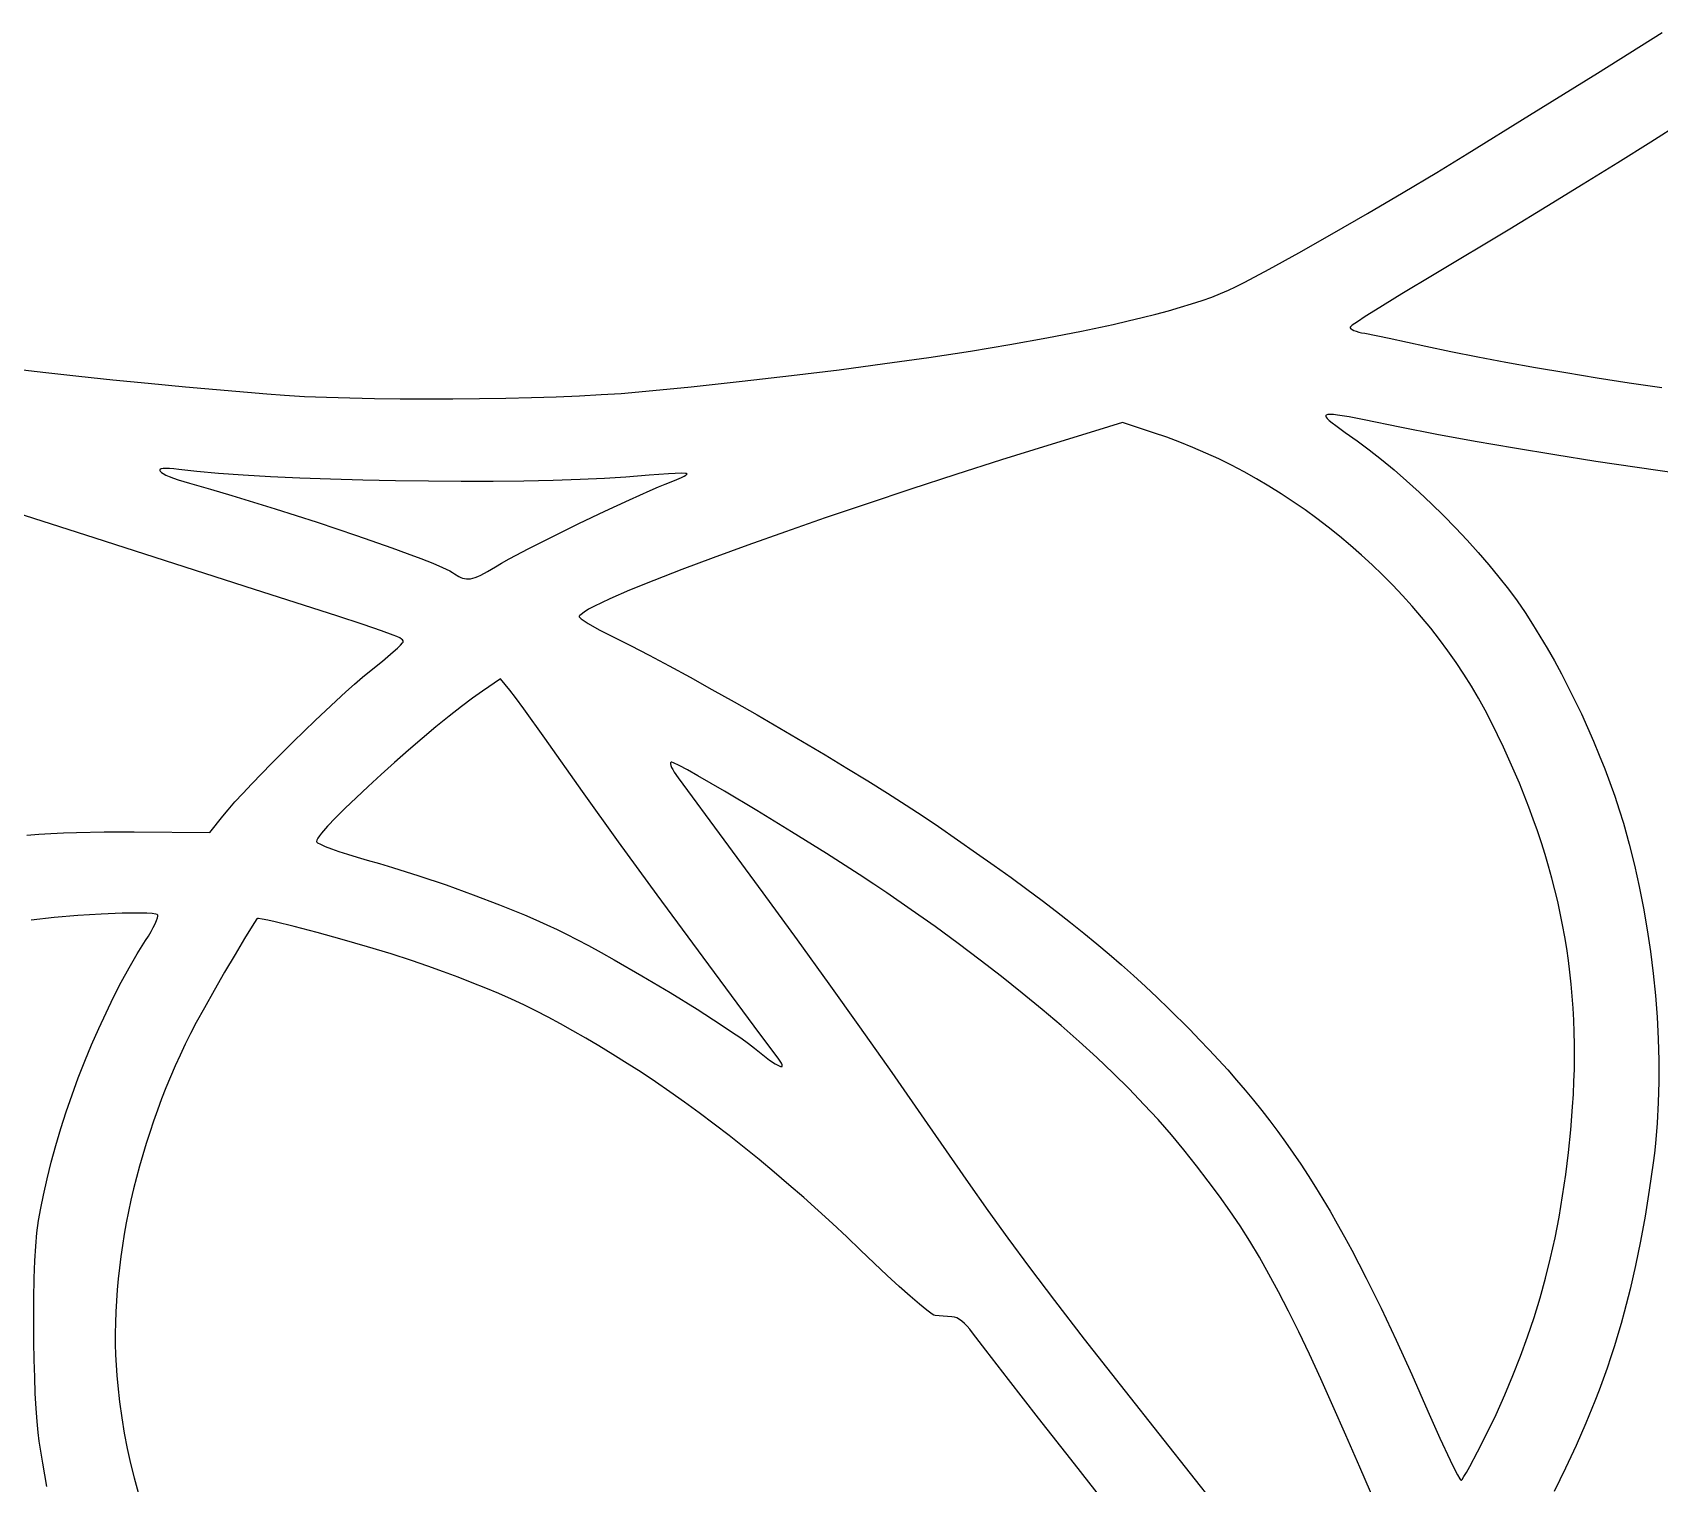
# Model space of a CAD drawing. Extents: x 45 to 6096, y -5796 to 395.
# Drawn here: x 2196 to 3758, y -1314 to 79 of the extents above; entities that cross this region are included whole.
import ezdxf

# ---------------------------------------------------------------- set-up
doc = ezdxf.new("R2010")
doc.units = 0

msp = doc.modelspace()

# ---------------------------------------------------------------- linework, layer by layer
at = {"layer": 'Layer 1'}
for p, q in [((3698.659, 40.170315), (3760.918763, 79.312127)), ((3633.323125, -0.162085), (3698.659, 40.170315)), ((3573.643, -37.220285), (3633.323125, -0.162085)), ((3779.296572, -7.439685), (3750.020087, -25.970356)), ((3750.020087, -25.970356), (3718.446072, -45.710262)), ((3544.561674, -55.023918), (3573.643, -37.220285)), ((3718.446072, -45.710262), (3685.02565, -66.38965)), ((3512.071311, -74.42744), (3544.561674, -55.023918)), ((3477.934583, -94.426263), (3512.071311, -74.42744)), ((3685.02565, -66.38965), (3650.209947, -87.73877)), ((3650.209947, -87.73877), (3614.450087, -109.487869)), ((3443.914163, -114.015798), (3477.934583, -94.426263)), ((3411.772722, -132.191456), (3443.914163, -114.015798)), ((3614.450087, -109.487869), (3541.9024, -153.107)), ((3383.272933, -147.948649), (3411.772722, -132.191456)), ((3360.177468, -160.282788), (3383.272933, -147.948649)), ((3541.9024, -153.107), (3511.00818, -171.586495)), ((3328.191599, -174.692371), (3336.622964, -171.433997)), ((3336.622964, -171.433997), (3344.249, -168.189285)), ((3344.249, -168.189285), (3351.207193, -164.852279)), ((3351.207193, -164.852279), (3360.177468, -160.282788)), ((3511.00818, -171.586495), (3485.546162, -187.238237)), ((3286.723874, -187.810164), (3298.221042, -184.523304)), ((3298.221042, -184.523304), (3308.975086, -181.239641)), ((3308.975086, -181.239641), (3318.970455, -177.961791)), ((3318.970455, -177.961791), (3328.191599, -174.692371)), ((3485.546162, -187.238237), (3475.666141, -193.49211)), ((3203.006164, -207.451971), (3233.615001, -200.937258)), ((3233.615001, -200.937258), (3247.929147, -197.663769)), ((3247.929147, -197.663769), (3261.562375, -194.383013)), ((3261.562375, -194.383013), (3274.499135, -191.097606)), ((3274.499135, -191.097606), (3286.723874, -187.810164)), ((3461.892766, -202.900444), (3461.3368, -203.5101)), ((3463.235896, -201.832678), (3461.892766, -202.900444)), ((3468.120864, -198.425136), (3463.235896, -201.832678)), ((3475.666141, -193.49211), (3468.120864, -198.425136)), ((3134.30175, -220.279085), (3169.860276, -213.906223)), ((3169.860276, -213.906223), (3203.006164, -207.451971)), ((3461.3368, -203.5101), (3461.270428, -203.890892)), ((3461.270428, -203.890892), (3461.36393, -204.286798)), ((3461.36393, -204.286798), (3462.000325, -205.110004)), ((3462.000325, -205.110004), (3463.185523, -205.951813)), ((3463.185523, -205.951813), (3464.859062, -206.78432)), ((3464.859062, -206.78432), (3466.960482, -207.579619)), ((3466.960482, -207.579619), (3469.429319, -208.309806)), ((3469.429319, -208.309806), (3472.205112, -208.946974)), ((3472.205112, -208.946974), (3475.2274, -209.46322)), ((3475.2274, -209.46322), (3498.791851, -214.275326)), ((3498.791851, -214.275326), (3533.9649, -221.76632)), ((3014.39446, -238.700043), (3056.44443, -232.696924)), ((3056.44443, -232.696924), (3096.454997, -226.549628)), ((3096.454997, -226.549628), (3134.30175, -220.279085)), ((3533.9649, -221.76632), (3558.051126, -226.91475)), ((3558.051126, -226.91475), (3583.742492, -232.071898)), ((3583.742492, -232.071898), (3610.839589, -237.209278)), ((2177.821487, -243.569541), (2208.500598, -247.238696)), ((2208.500598, -247.238696), (2240.012214, -250.772975)), ((2924.673962, -250.190037), (2970.4295, -244.538057)), ((2970.4295, -244.538057), (3014.39446, -238.700043)), ((3610.839589, -237.209278), (3639.143009, -242.298404)), ((3639.143009, -242.298404), (3668.453346, -247.31079)), ((3668.453346, -247.31079), (3698.571191, -252.21795)), ((2240.012214, -250.772975), (2272.660969, -254.21191)), ((2272.660969, -254.21191), (2306.751493, -257.595035)), ((2306.751493, -257.595035), (2342.588418, -260.96188)), ((2342.588418, -260.96188), (2420.72, -267.804865)), ((2777.908, -265.820485), (2828.2888, -260.85218)), ((2828.2888, -260.85218), (2877.252258, -255.635054)), ((2877.252258, -255.635054), (2924.673962, -250.190037)), ((3698.571191, -252.21795), (3729.297137, -256.991397)), ((3729.297137, -256.991397), (3760.431775, -261.602645)), ((2420.72, -267.804865), (2437.737861, -269.047037)), ((2437.737861, -269.047037), (2456.887568, -270.096198)), ((2456.887568, -270.096198), (2477.863908, -270.954672)), ((2477.863908, -270.954672), (2500.361669, -271.624786)), ((2500.361669, -271.624786), (2524.075636, -272.108865)), ((2524.075636, -272.108865), (2548.700598, -272.409234)), ((2548.700598, -272.409234), (2573.93134, -272.528218)), ((2573.93134, -272.528218), (2599.46265, -272.468144)), ((2599.46265, -272.468144), (2624.989315, -272.231336)), ((2624.989315, -272.231336), (2650.206121, -271.82012)), ((2650.206121, -271.82012), (2674.807856, -271.236822)), ((2674.807856, -271.236822), (2698.489306, -270.483767)), ((2698.489306, -270.483767), (2720.945259, -269.56328)), ((2720.945259, -269.56328), (2741.870501, -268.477687)), ((2741.870501, -268.477687), (2760.959819, -267.229314)), ((2760.959819, -267.229314), (2777.908, -265.820485)), ((3242.656, -295.18793), (3215.6685, -303.5223)), ((3272.4216, -305.1098), (3242.656, -295.18793)), ((3437.939527, -288.402078), (3437.774373, -288.845437)), ((3437.774373, -288.845437), (3437.81909, -289.375127)), ((3437.81909, -289.375127), (3438.071644, -289.992457)), ((3438.316587, -288.043744), (3437.939527, -288.402078)), ((3438.071644, -289.992457), (3439.192122, -291.495268)), ((3439.714565, -287.576913), (3438.316587, -288.043744)), ((3439.192122, -291.495268), (3441.11953, -293.364336)), ((3441.984583, -287.434481), (3439.714565, -287.576913)), ((3441.11953, -293.364336), (3443.837589, -295.610123)), ((3445.142919, -287.605983), (3441.984583, -287.434481)), ((3443.837589, -295.610123), (3447.330022, -298.243095)), ((3449.205852, -288.080955), (3445.142919, -287.605983)), ((3460.110617, -289.899449), (3449.205852, -288.080955)), ((3474.8291, -292.80625), (3460.110617, -289.899449)), ((3508.800874, -299.767849), (3474.8291, -292.80625)), ((3215.6685, -303.5223), (3170.921011, -317.230569)), ((3285.079737, -309.425574), (3272.4216, -305.1098)), ((3297.672393, -314.107388), (3285.079737, -309.425574)), ((3447.330022, -298.243095), (3456.5729, -304.71245)), ((3456.5729, -304.71245), (3467.964645, -312.751298)), ((3544.326604, -306.641081), (3508.800874, -299.767849)), ((3581.165027, -313.393388), (3544.326604, -306.641081)), ((3170.921011, -317.230569), (3126.360717, -331.184184)), ((3310.189903, -319.146883), (3297.672393, -314.107388)), ((3322.622602, -324.535704), (3310.189903, -319.146883)), ((3334.960825, -330.265493), (3322.622602, -324.535704)), ((3467.964645, -312.751298), (3479.618009, -321.49127)), ((3479.618009, -321.49127), (3491.459739, -330.86144)), ((3619.074881, -319.992216), (3581.165027, -313.393388)), ((3657.814903, -326.405007), (3619.074881, -319.992216)), ((3697.14383, -332.599205), (3657.814903, -326.405007)), ((2317.958099, -340.770795), (2317.884543, -341.161651)), ((2317.884543, -341.161651), (2318.285, -342.068282)), ((2318.216018, -340.424195), (2317.958099, -340.770795)), ((2319.290471, -339.871612), (2318.216018, -340.424195)), ((2318.285, -342.068282), (2319.406343, -343.128394)), ((2321.118947, -339.519598), (2319.290471, -339.871612)), ((2319.406343, -343.128394), (2321.237525, -344.326287)), ((2323.712492, -339.38385), (2321.118947, -339.519598)), ((2327.082152, -339.480065), (2323.712492, -339.38385)), ((2331.238973, -339.82394), (2327.082152, -339.480065)), ((2336.194, -340.43117), (2331.238973, -339.82394)), ((2353.578333, -342.434245), (2336.194, -340.43117)), ((2374.325838, -344.270471), (2353.578333, -342.434245)), ((3126.360717, -331.184184), (3082.342247, -345.256405)), ((3347.194907, -336.327893), (3334.960825, -330.265493)), ((3359.315184, -342.714547), (3347.194907, -336.327893)), ((3371.311991, -349.417097), (3359.315184, -342.714547)), ((3491.459739, -330.86144), (3503.416583, -340.790883)), ((3503.416583, -340.790883), (3515.415289, -351.208672)), ((3736.8204, -338.542255), (3697.14383, -332.599205)), ((3776.60335, -344.2016), (3736.8204, -338.542255)), ((2321.237525, -344.326287), (2323.767502, -345.646267)), ((2323.767502, -345.646267), (2326.985228, -347.072636)), ((2326.985228, -347.072636), (2330.879656, -348.589697)), ((2330.879656, -348.589697), (2335.439742, -350.181754)), ((2335.439742, -350.181754), (2346.5127, -353.52807)), ((2346.5127, -353.52807), (2366.640502, -359.339634)), ((2366.640502, -359.339634), (2387.151397, -365.418042)), ((2397.985959, -345.931125), (2374.325838, -344.270471)), ((2424.108141, -347.407489), (2397.985959, -345.931125)), ((2452.241828, -348.690841), (2424.108141, -347.407489)), ((2481.936467, -349.772462), (2452.241828, -348.690841)), ((2512.741501, -350.64363), (2481.936467, -349.772462)), ((2544.206375, -351.295625), (2512.741501, -350.64363)), ((2575.880534, -351.719727), (2544.206375, -351.295625)), ((2607.313424, -351.907216), (2575.880534, -351.719727)), ((2638.054488, -351.849371), (2607.313424, -351.907216)), ((2667.653172, -351.537471), (2638.054488, -351.849371)), ((2695.65892, -350.962796), (2667.653172, -351.537471)), ((2721.621178, -350.116627), (2695.65892, -350.962796)), ((2745.089389, -348.990241), (2721.621178, -350.116627)), ((2765.613, -347.57492), (2745.089389, -348.990241)), ((2787.906202, -345.739374), (2765.613, -347.57492)), ((2806.441506, -344.499141), (2787.906202, -345.739374)), ((2788.819188, -360.385778), (2796.862358, -356.935501)), ((2796.862358, -356.935501), (2803.3161, -354.3218)), ((2803.3161, -354.3218), (2812.072152, -351.041379)), ((2819.246932, -344.003047), (2806.441506, -344.499141)), ((2812.072152, -351.041379), (2818.893437, -348.021409)), ((2818.893437, -348.021409), (2821.392511, -346.736991)), ((2822.884697, -344.080561), (2819.246932, -344.003047)), ((2821.392511, -346.736991), (2823.184655, -345.671165)), ((2823.9045, -344.208847), (2822.884697, -344.080561)), ((2823.184655, -345.671165), (2824.195455, -344.875088)), ((2824.3505, -344.39992), (2823.9045, -344.208847)), ((2824.195455, -344.875088), (2824.384598, -344.594193)), ((2824.384598, -344.594193), (2824.3505, -344.39992)), ((3039.220234, -359.320494), (2997.349309, -373.249712)), ((3082.342247, -345.256405), (3039.220234, -359.320494)), ((3383.175662, -356.427187), (3371.311991, -349.417097)), ((3394.896533, -363.736459), (3383.175662, -356.427187)), ((3515.415289, -351.208672), (3527.382606, -362.043883)), ((2387.151397, -365.418042), (2428.510903, -378.103314)), ((2745.426333, -380.308597), (2768.899383, -369.34725)), ((2768.899383, -369.34725), (2788.819188, -360.385778)), ((2997.349309, -373.249712), (2957.084104, -386.91732)), ((3406.464939, -371.336557), (3394.896533, -363.736459)), ((3417.871215, -379.219122), (3406.464939, -371.336557)), ((3527.382606, -362.043883), (3539.245281, -373.225588)), ((3539.245281, -373.225588), (3550.930062, -384.682862)), ((2255.869269, -406.413931), (2162.75255, -376.64834)), ((2428.510903, -378.103314), (2468.968089, -391.039732)), ((2720.269687, -392.3722), (2745.426333, -380.308597)), ((2957.084104, -386.91732), (2918.779248, -400.196579)), ((3429.105697, -387.375799), (3417.871215, -379.219122)), ((3440.158719, -395.79823), (3429.105697, -387.375799)), ((3550.930062, -384.682862), (3562.363698, -396.34478)), ((2468.968089, -391.039732), (2506.899825, -403.683145)), ((2506.899825, -403.683145), (2540.682983, -415.489398)), ((2672.384198, -416.2157), (2695.299093, -404.640441)), ((2695.299093, -404.640441), (2720.269687, -392.3722)), ((2918.779248, -400.196579), (2882.789375, -412.96075)), ((3451.020617, -404.478058), (3440.158719, -395.79823)), ((3461.681725, -413.406925), (3451.020617, -404.478058)), ((3562.363698, -396.34478), (3573.472936, -408.140416)), ((2408.8148, -455.527215), (2255.869269, -406.413931)), ((2540.682983, -415.489398), (2555.511618, -420.908542)), ((2555.511618, -420.908542), (2568.694434, -425.914339)), ((2653.394651, -426.200359), (2672.384198, -416.2157)), ((2882.789375, -412.96075), (2849.469115, -425.083095)), ((3472.132379, -422.576475), (3461.681725, -413.406925)), ((3573.472936, -408.140416), (3584.184524, -419.998843)), ((3584.184524, -419.998843), (3594.425211, -431.849136)), ((2568.694434, -425.914339), (2580.028542, -430.438769)), ((2580.028542, -430.438769), (2589.31105, -434.413814)), ((2589.31105, -434.413814), (2596.339066, -437.771454)), ((2632.489166, -438.300393), (2640.2003, -433.6968)), ((2640.2001, -433.6968), (2645.956148, -430.315708)), ((2640.2003, -433.6968), (2640.2001, -433.6968)), ((2645.956148, -430.315708), (2653.394651, -426.200359)), ((2819.1731, -436.436874), (2792.25596, -446.895349)), ((2849.469115, -425.083095), (2819.1731, -436.436874)), ((3482.362915, -431.978351), (3472.132379, -422.576475)), ((3492.363666, -441.604194), (3482.362915, -431.978351)), ((3594.425211, -431.849136), (3604.121744, -443.620369)), ((2596.339066, -437.771454), (2598.944236, -439.197491)), ((2598.944236, -439.197491), (2600.9097, -440.44367)), ((2600.9097, -440.44367), (2604.974577, -443.002429)), ((2604.974577, -443.002429), (2606.870977, -443.958862)), ((2606.870977, -443.958862), (2608.723194, -444.691473)), ((2608.723194, -444.691473), (2610.566108, -445.193865)), ((2610.566108, -445.193865), (2612.434601, -445.459643)), ((2612.434601, -445.459643), (2614.363554, -445.482413)), ((2614.363554, -445.482413), (2616.38785, -445.25578)), ((2616.38785, -445.25578), (2618.542369, -444.773348)), ((2618.542369, -444.773348), (2620.861993, -444.028724)), ((2620.861993, -444.028724), (2623.381603, -443.015511)), ((2623.381603, -443.015511), (2626.136081, -441.727315)), ((2626.136081, -441.727315), (2632.489166, -438.300393)), ((2792.25596, -446.895349), (2769.072328, -456.331781)), ((3502.124969, -451.44565), (3492.363666, -441.604194)), ((3511.637159, -461.494359), (3502.124969, -451.44565)), ((3604.121744, -443.620369), (3613.200871, -455.241616)), ((2487.898343, -481.032662), (2408.8148, -455.527215)), ((2742.072962, -468.292857), (2735.324111, -471.63156)), ((2749.976835, -464.619431), (2742.072962, -468.292857)), ((2769.072328, -456.331781), (2749.976835, -464.619431)), ((3520.890569, -471.741965), (3511.637159, -461.494359)), ((3613.200871, -455.241616), (3621.58934, -466.641952)), ((3621.58934, -466.641952), (3629.2139, -477.75045)), ((2513.145639, -489.31356), (2487.898343, -481.032662)), ((2720.7655, -481.3223), (2720.725483, -481.702122)), ((2720.725483, -481.702122), (2721.040678, -482.240076)), ((2721.438925, -480.452357), (2720.7655, -481.3223)), ((2721.040678, -482.240076), (2722.669264, -483.753167)), ((2722.450976, -479.480911), (2721.438925, -480.452357)), ((2725.468789, -477.241429), (2722.450976, -479.480911)), ((2722.669264, -483.753167), (2725.516381, -485.78716)), ((2729.774611, -474.619698), (2725.468789, -477.241429)), ((2735.324111, -471.63156), (2729.774611, -474.619698)), ((3529.875537, -482.180112), (3520.890569, -471.741965)), ((3538.582397, -492.800441), (3529.875537, -482.180112)), ((3629.2139, -477.75045), (3636.396411, -488.822443)), ((2530.705033, -495.264366), (2513.145639, -489.31356)), ((2541.957835, -499.373422), (2530.705033, -495.264366)), ((2545.650923, -500.889901), (2541.957835, -499.373422)), ((2725.516381, -485.78716), (2729.447151, -488.267637)), ((2729.447151, -488.267637), (2740.020138, -494.270389)), ((2740.020138, -494.270389), (2753.3092, -501.1661)), ((3547.001484, -503.594595), (3538.582397, -492.800441)), ((3636.396411, -488.822443), (3643.495205, -500.283954)), ((2531.765403, -524.397515), (2542.115175, -515.55464)), ((2542.115175, -515.55464), (2546.10176, -511.909895)), ((2548.285356, -502.12907), (2545.650923, -500.889901)), ((2546.10176, -511.909895), (2549.116309, -508.944178)), ((2550.033796, -503.151974), (2548.285356, -502.12907)), ((2549.116309, -508.944178), (2551.023948, -506.77841)), ((2551.068907, -504.019654), (2550.033796, -503.151974)), ((2551.023948, -506.77841), (2551.520527, -506.033295)), ((2551.563354, -504.793153), (2551.068907, -504.019654)), ((2551.520527, -506.033295), (2551.6898, -505.533515)), ((2551.6898, -505.533515), (2551.563354, -504.793153)), ((2753.3092, -501.1661), (2769.814685, -509.460065)), ((2769.814685, -509.460065), (2787.777648, -518.776633)), ((3555.123132, -514.554219), (3547.001484, -503.594595)), ((3562.937679, -525.670953), (3555.123132, -514.554219)), ((3643.495205, -500.283954), (3650.491678, -512.096611)), ((3650.491678, -512.096611), (3657.367227, -524.222042)), ((2519.146, -534.505415), (2531.765403, -524.397515)), ((2787.777648, -518.776633), (2806.971938, -528.985001)), ((2806.971938, -528.985001), (2827.171406, -539.954366)), ((3570.435457, -536.936443), (3562.937679, -525.670953)), ((3657.367227, -524.222042), (3664.103248, -536.621877)), ((2496.462471, -553.990201), (2504.98561, -546.399215)), ((2504.98561, -546.399215), (2512.601822, -539.850026)), ((2512.601822, -539.850026), (2519.146, -534.505415)), ((2644.96248, -541.2497), (2627.89688, -553.1559)), ((2654.0906, -552.3622), (2644.96248, -541.2497)), ((2827.171406, -539.954366), (2848.149902, -551.553923)), ((3577.606804, -548.342329), (3570.435457, -536.936443)), ((3664.103248, -536.621877), (3670.681138, -549.257744)), ((2467.10256, -581.386134), (2487.197511, -562.460203)), ((2487.197511, -562.460203), (2496.462471, -553.990201)), ((2618.322175, -559.892796), (2607.481843, -568.039492)), ((2627.89688, -553.1559), (2618.322175, -559.892796)), ((2659.417414, -559.332303), (2654.0906, -552.3622)), ((2667.534762, -570.320775), (2659.417414, -559.332303)), ((2848.149902, -551.553923), (2869.681274, -563.652871)), ((3584.442053, -559.880255), (3577.606804, -548.342329)), ((3590.93154, -571.541865), (3584.442053, -559.880255)), ((3670.681138, -549.257744), (3677.082294, -562.091271)), ((3677.082294, -562.091271), (3683.288112, -575.084087)), ((2595.635754, -577.359372), (2583.043775, -587.615822)), ((2607.481843, -568.039492), (2595.635754, -577.359372)), ((2687.825, -598.3997), (2667.534762, -570.320775)), ((2869.681274, -563.652871), (2891.539374, -576.120406)), ((2891.539374, -576.120406), (2913.49805, -588.825725)), ((3597.0656, -583.3188), (3590.93154, -571.541865)), ((3683.288112, -575.084087), (3689.27999, -588.197821)), ((2446.021613, -601.874765), (2467.10256, -581.386134)), ((2583.043775, -587.615822), (2569.965776, -598.572227)), ((2913.49805, -588.825725), (2935.331153, -601.638024)), ((3602.8666, -595.146956), (3597.0656, -583.3188)), ((3689.27999, -588.197821), (3695.039323, -601.394101)), ((2425.275526, -622.623853), (2446.021613, -601.874765)), ((2569.965776, -598.572227), (2556.661625, -609.991972)), ((2723.797975, -649.683423), (2687.825, -598.3997)), ((2935.331153, -601.638024), (2956.812532, -614.4265)), ((3608.438545, -606.897285), (3602.8666, -595.146956)), ((3613.782597, -618.575673), (3608.438545, -606.897285)), ((3695.039323, -601.394101), (3700.547508, -614.634556)), ((2406.185158, -642.331153), (2425.275526, -622.623853)), ((2543.391191, -621.638443), (2530.414343, -633.275025)), ((2556.661625, -609.991972), (2543.391191, -621.638443)), ((2808.364878, -621.985632), (2808.308292, -623.04991)), ((2808.308292, -623.04991), (2808.670286, -624.551371)), ((2808.560312, -621.636332), (2808.364878, -621.985632)), ((2808.8726, -621.419), (2808.560312, -621.636332)), ((2808.670286, -624.551371), (2809.418304, -626.429555)), ((2809.745168, -621.519742), (2808.8726, -621.419)), ((2811.369356, -622.103736), (2809.745168, -621.519742)), ((2816.716497, -624.626719), (2811.369356, -622.103736)), ((2824.601837, -628.798428), (2816.716497, -624.626719)), ((2956.812532, -614.4265), (2977.716037, -627.060351)), ((3618.899919, -630.188007), (3613.782597, -618.575673)), ((3700.547508, -614.634556), (3705.785942, -627.880814)), ((2530.414343, -633.275025), (2517.990948, -644.665103)), ((2809.418304, -626.429555), (2810.519788, -628.624001)), ((2810.519788, -628.624001), (2811.942184, -631.074248)), ((2811.942184, -631.074248), (2815.61948, -636.5003)), ((2815.61948, -636.5003), (2859.642451, -696.055683)), ((2834.713186, -634.429341), (2824.601837, -628.798428)), ((2860.36516, -649.310686), (2834.713186, -634.429341)), ((2977.716037, -627.060351), (2997.815519, -639.408772)), ((2997.815519, -639.408772), (3016.884826, -651.340961)), ((3623.791673, -641.740172), (3618.899919, -630.188007)), ((3705.785942, -627.880814), (3710.736022, -641.094504)), ((2390.071363, -659.694421), (2397.673635, -651.387181)), ((2397.673635, -651.387181), (2406.185158, -642.331153)), ((2506.380877, -655.572062), (2495.843998, -665.759288)), ((2517.990948, -644.665103), (2506.380877, -655.572062)), ((2758.31985, -697.916212), (2723.797975, -649.683423)), ((2891.174912, -667.754575), (2860.36516, -649.310686)), ((3016.884826, -651.340961), (3034.697809, -662.726114)), ((3628.459023, -653.238055), (3623.791673, -641.740172)), ((3632.903131, -664.687542), (3628.459023, -653.238055)), ((3710.736022, -641.094504), (3715.379144, -654.237254)), ((3715.379144, -654.237254), (3719.696704, -667.270693)), ((2378.255, -673.411415), (2383.543449, -667.090093)), ((2383.543449, -667.090093), (2390.071363, -659.694421)), ((2495.843998, -665.759288), (2486.640178, -674.990166)), ((2924.644939, -688.24483), (2891.174912, -667.754575)), ((3034.697809, -662.726114), (3051.028317, -673.433428)), ((3637.125159, -676.094519), (3632.903131, -664.687542)), ((3719.696704, -667.270693), (3723.6701, -680.15645)), ((2365.9519, -688.889515), (2378.255, -673.411415)), ((2479.029288, -683.02808), (2473.271196, -689.636418)), ((2486.640178, -674.990166), (2479.029288, -683.02808)), ((3051.028317, -673.433428), (3065.6502, -683.3321)), ((3065.6502, -683.3321), (3102.431557, -708.725869)), ((3641.126271, -687.464871), (3637.125159, -676.094519)), ((3644.907629, -698.804486), (3641.126271, -687.464871)), ((3723.6701, -680.15645), (3729.236339, -700.061947)), ((2190.086613, -691.46919), (2201.516024, -690.612845)), ((2201.516024, -690.612845), (2213.256469, -689.90184)), ((2213.256469, -689.90184), (2225.363179, -689.332687)), ((2225.363179, -689.332687), (2237.891386, -688.901899)), ((2237.891386, -688.901899), (2264.433213, -688.441467)), ((2264.433213, -688.441467), (2293.3238, -688.49264)), ((2293.3238, -688.49264), (2365.9519, -688.889515)), ((2468.676517, -696.35087), (2468.35288, -697.6179)), ((2468.35288, -697.6179), (2468.604609, -698.128044)), ((2468.604609, -698.128044), (2469.343516, -698.759693)), ((2469.625771, -694.578562), (2468.676517, -696.35087)), ((2469.343516, -698.759693), (2472.1852, -700.352624)), ((2471.168158, -692.330552), (2469.625771, -694.578562)), ((2473.271196, -689.636418), (2471.168158, -692.330552)), ((2472.1852, -700.352624), (2476.682596, -702.326929)), ((2476.682596, -702.326929), (2482.640368, -704.612844)), ((2795.59505, -748.976745), (2758.31985, -697.916212)), ((2859.642451, -696.055683), (2897.158808, -747.048737)), ((2958.277733, -709.265272), (2924.644939, -688.24483)), ((3648.470396, -710.119249), (3644.907629, -698.804486)), ((3729.236339, -700.061947), (3734.322954, -720.300567)), ((2482.640368, -704.612844), (2489.863178, -707.140603)), ((2489.863178, -707.140603), (2498.155691, -709.840441)), ((2498.155691, -709.840441), (2507.32257, -712.642595)), ((2507.32257, -712.642595), (2517.16848, -715.4773)), ((2517.16848, -715.4773), (2529.01824, -718.834552)), ((2529.01824, -718.834552), (2541.291809, -722.485393)), ((2989.575788, -729.299721), (2958.277733, -709.265272)), ((3102.431557, -708.725869), (3119.382514, -720.683259)), ((3651.815734, -721.415046), (3648.470396, -710.119249)), ((2541.291809, -722.485393), (2566.759238, -730.539939)), ((2566.759238, -730.539939), (2592.868491, -739.385137)), ((3003.568819, -738.473393), (2989.575788, -729.299721)), ((3119.382514, -720.683259), (3135.468997, -732.222067)), ((3135.468997, -732.222067), (3150.762513, -743.398107)), ((3654.944807, -732.697764), (3651.815734, -721.415046)), ((3657.858776, -743.973288), (3654.944807, -732.697764)), ((3734.322954, -720.300567), (3738.924713, -740.814754)), ((2592.868491, -739.385137), (2618.917292, -748.765188)), ((2618.917292, -748.765188), (2644.203368, -758.424289)), ((2839.828, -808.7437), (2795.59505, -748.976745)), ((2897.158808, -747.048737), (2930.10797, -792.190948)), ((3016.0416, -746.832), (3003.568819, -738.473393)), ((3039.63022, -763.155725), (3016.0416, -746.832)), ((3150.762513, -743.398107), (3165.334569, -754.267191)), ((3660.558806, -755.247505), (3657.858776, -743.973288)), ((3738.924713, -740.814754), (3743.036384, -761.54695)), ((2644.203368, -758.424289), (2668.024441, -768.106642)), ((3062.470616, -779.381797), (3039.63022, -763.155725)), ((3165.334569, -754.267191), (3179.256671, -764.88513)), ((3179.256671, -764.88513), (3192.600325, -775.307737)), ((3663.046057, -766.5263), (3660.558806, -755.247505)), ((3743.036384, -761.54695), (3746.652736, -782.439599)), ((2216.332645, -770.776077), (2194.330233, -773.120896)), ((2239.218757, -768.849837), (2216.332645, -770.776077)), ((2261.532837, -767.421241), (2239.218757, -768.849837)), ((2281.819157, -766.569355), (2261.532837, -767.421241)), ((2290.746991, -766.384385), (2281.819157, -766.569355)), ((2298.621986, -766.373243), (2290.746991, -766.384385)), ((2305.262176, -766.54581), (2298.621986, -766.373243)), ((2310.485594, -766.911969), (2305.262176, -766.54581)), ((2309.424469, -784.226494), (2311.617359, -780.271702)), ((2314.110274, -767.481605), (2310.485594, -766.911969)), ((2311.617359, -780.271702), (2313.424225, -776.698275)), ((2313.424225, -776.698275), (2314.803206, -773.608533)), ((2315.266223, -767.845815), (2314.110274, -767.481605)), ((2314.803206, -773.608533), (2315.712444, -771.104794)), ((2315.95425, -768.2646), (2315.266223, -767.845815)), ((2315.712444, -771.104794), (2316.110078, -769.289377)), ((2316.103963, -768.671763), (2315.95425, -768.2646)), ((2316.110078, -769.289377), (2316.103963, -768.671763)), ((2406.506861, -778.983637), (2399.212728, -790.858878)), ((2411.2058, -771.83368), (2406.506861, -778.983637)), ((2411.675493, -771.660316), (2411.2058, -771.83368)), ((2412.69392, -771.655982), (2411.675493, -771.660316)), ((2416.265063, -772.123594), (2412.69392, -771.655982)), ((2421.695404, -773.174891), (2416.265063, -772.123594)), ((2428.76112, -774.748249), (2421.695404, -773.174891)), ((2446.903377, -779.21465), (2428.76112, -774.748249)), ((2468.901237, -785.029805), (2446.903377, -779.21465)), ((2668.024441, -768.106642), (2679.166141, -772.8766)), ((2679.166141, -772.8766), (2689.678237, -777.556446)), ((2689.678237, -777.556446), (2699.472945, -782.114204)), ((3084.558722, -795.505564), (3062.470616, -779.381797)), ((3192.600325, -775.307737), (3205.437038, -785.590825)), ((3665.321694, -777.81556), (3663.046057, -766.5263)), ((3667.386879, -789.121172), (3665.321694, -777.81556)), ((2296.206289, -805.562041), (2304.04805, -792.8709)), ((2304.04805, -792.8709), (2306.887412, -788.460333)), ((2306.887412, -788.460333), (2309.424469, -784.226494)), ((2399.212728, -790.858878), (2390.151259, -806.045536)), ((2492.964106, -791.700719), (2468.901237, -785.029805)), ((2517.301386, -798.734399), (2492.964106, -791.700719)), ((2699.472945, -782.114204), (2708.46248, -786.5179)), ((2708.46248, -786.5179), (2718.513216, -791.63735)), ((2718.513216, -791.63735), (2729.634813, -797.540474)), ((2930.10797, -792.190948), (2960.429355, -834.1938)), ((3105.890469, -811.522375), (3084.558722, -795.505564)), ((3205.437038, -785.590825), (3217.838315, -795.790204)), ((3217.838315, -795.790204), (3229.875664, -805.961689)), ((3669.242774, -800.44902), (3667.386879, -789.121172)), ((3746.652736, -782.439599), (3749.768536, -803.435145)), ((2288.473822, -818.888619), (2296.206289, -805.562041)), ((2390.151259, -806.045536), (2380.150311, -823.129742)), ((2540.122483, -805.63785), (2517.301386, -798.734399)), ((2559.6368, -811.91808), (2540.122483, -805.63785)), ((2575.453923, -817.409909), (2559.6368, -811.91808)), ((2729.634813, -797.540474), (2741.633098, -804.108672)), ((2741.633098, -804.108672), (2754.313897, -811.223347)), ((2754.313897, -811.223347), (2780.946344, -826.617734)), ((2888.792412, -874.872956), (2839.828, -808.7437)), ((3126.461788, -827.427576), (3105.890469, -811.522375)), ((3229.875664, -805.961689), (3241.620591, -816.161089)), ((3670.890542, -811.804991), (3669.242774, -800.44902)), ((3672.331347, -823.194972), (3670.890542, -811.804991)), ((3749.768536, -803.435145), (3752.378551, -824.476031)), ((2280.876229, -832.788427), (2288.473822, -818.888619)), ((2380.150311, -823.129742), (2370.037743, -840.697628)), ((2590.38388, -822.756976), (2575.453923, -817.409909)), ((2604.534805, -828.00986), (2590.38388, -822.756976)), ((2618.014833, -833.219141), (2604.534805, -828.00986)), ((2780.946344, -826.617734), (2807.978767, -842.77485)), ((3146.268612, -843.216516), (3126.461788, -827.427576)), ((3241.620591, -816.161089), (3253.144601, -826.444218)), ((3253.144601, -826.444218), (3264.519202, -836.866888)), ((3673.56635, -834.624848), (3672.331347, -823.194972)), ((3752.378551, -824.476031), (3754.47755, -845.5047)), ((2273.439091, -847.199258), (2280.876229, -832.788427)), ((2370.037743, -840.697628), (2360.641414, -857.335325)), ((2630.932096, -838.435396), (2618.014833, -833.219141)), ((2643.394729, -843.709204), (2630.932096, -838.435396)), ((2655.510865, -849.091143), (2643.394729, -843.709204)), ((2807.978767, -842.77485), (2833.85778, -858.74591)), ((2960.429355, -834.1938), (2990.06238, -875.768777)), ((3165.306872, -858.884541), (3146.268612, -843.216516)), ((3264.519202, -836.866888), (3275.815899, -847.484912)), ((3674.596714, -846.100506), (3673.56635, -834.624848)), ((2266.187986, -862.058906), (2273.439091, -847.199258)), ((2360.641414, -857.335325), (2352.78918, -871.628965)), ((2667.388637, -854.631792), (2655.510865, -849.091143)), ((2679.136181, -860.381731), (2667.388637, -854.631792)), ((2833.85778, -858.74591), (2857.029994, -873.582128)), ((3183.5725, -874.427), (3165.306872, -858.884541)), ((3275.815899, -847.484912), (3287.1062, -858.3541)), ((3287.1062, -858.3541), (3307.084275, -878.204496)), ((3675.423602, -857.627831), (3674.596714, -846.100506)), ((3676.048177, -869.21271), (3675.423602, -857.627831)), ((3754.47755, -845.5047), (3756.060301, -866.463596)), ((2259.148495, -877.305165), (2266.187986, -862.058906)), ((2352.78918, -871.628965), (2347.3089, -882.16468)), ((2690.861629, -866.391536), (2679.136181, -860.381731)), ((2702.673115, -872.711787), (2690.861629, -866.391536)), ((2714.678773, -879.393063), (2702.673115, -872.711787)), ((2857.029994, -873.582128), (2867.115618, -880.278176)), ((2912.4561, -906.7718), (2888.792412, -874.872956)), ((3201.061428, -889.83924), (3183.5725, -874.427)), ((3676.471602, -880.861029), (3676.048177, -869.21271)), ((3756.060301, -866.463596), (3757.121571, -887.295161)), ((2252.346198, -892.875827), (2259.148495, -877.305165)), ((2347.3089, -882.16468), (2342.259434, -892.407099)), ((2726.986737, -886.485941), (2714.678773, -879.393063)), ((2739.70514, -894.041001), (2726.986737, -886.485941)), ((2867.115618, -880.278176), (2875.942023, -886.33472)), ((2875.942023, -886.33472), (2883.315035, -891.63316)), ((2990.06238, -875.768777), (3020.946464, -919.627362)), ((3217.769588, -905.116609), (3201.061428, -889.83924)), ((3307.084275, -878.204496), (3316.621273, -887.985848)), ((3316.621273, -887.985848), (3325.87813, -897.704344)), ((3676.695039, -892.578674), (3676.471602, -880.861029)), ((3757.121571, -887.295161), (3757.656128, -907.94184)), ((2245.806675, -908.708687), (2252.346198, -892.875827)), ((2337.381107, -902.740207), (2332.675298, -913.157026)), ((2342.259434, -892.407099), (2337.381107, -902.740207)), ((2752.942117, -902.108821), (2739.70514, -894.041001)), ((2766.8058, -910.73998), (2752.942117, -902.108821)), ((2883.315035, -891.63316), (2889.04048, -896.0549)), ((2889.04048, -896.0549), (2897.013623, -902.489393)), ((2897.013623, -902.489393), (2903.638021, -907.496069)), ((3233.692912, -920.254455), (3217.769588, -905.116609)), ((3325.87813, -897.704344), (3334.870761, -907.384764)), ((3676.5466, -916.245485), (3676.71965, -904.37153)), ((3676.71965, -904.37153), (3676.695039, -892.578674)), ((2239.555506, -924.741539), (2245.806675, -908.708687)), ((2332.675298, -913.157026), (2328.14339, -923.650582)), ((2780.193905, -919.329771), (2766.8058, -910.73998)), ((2793.841902, -928.410241), (2780.193905, -919.329771)), ((2903.638021, -907.496069), (2908.86716, -911.060973)), ((2908.86716, -911.060973), (2912.65453, -913.17015)), ((2914.900905, -910.623776), (2912.45608, -906.7705)), ((2912.45608, -906.7705), (2912.4561, -906.7718)), ((2912.65453, -913.17015), (2913.993016, -913.67448)), ((2913.993016, -913.67448), (2914.953619, -913.809646)), ((2915.50998, -911.982712), (2914.900905, -910.623776)), ((2914.953619, -913.809646), (2915.530523, -913.573903)), ((2915.717914, -912.965506), (2915.50998, -911.982712)), ((2915.530523, -913.573903), (2915.717914, -912.965506)), ((3020.946464, -919.627362), (3055.021025, -968.481042)), ((3248.827331, -935.248125), (3233.692912, -920.254455)), ((3334.870761, -907.384764), (3343.615082, -917.051887)), ((3343.615082, -917.051887), (3352.127007, -926.730494)), ((3676.177049, -928.206425), (3676.5466, -916.245485)), ((3757.656128, -907.94184), (3757.658741, -928.346075)), ((2233.618271, -940.912174), (2239.555506, -924.741539)), ((2323.786762, -934.213898), (2319.606795, -944.839999)), ((2328.14339, -923.650582), (2323.786762, -934.213898)), ((2807.711999, -937.951156), (2793.841902, -928.410241)), ((3263.168778, -950.092967), (3248.827331, -935.248125)), ((3352.127007, -926.730494), (3360.42245, -936.445366)), ((3360.42245, -936.445366), (3368.517327, -946.221282)), ((3675.612162, -940.260234), (3676.177049, -928.206425)), ((3757.658741, -928.346075), (3757.124176, -948.45031)), ((2228.020549, -957.158388), (2233.618271, -940.912174)), ((2319.606795, -944.839999), (2315.604871, -955.521908)), ((2821.766408, -947.922285), (2807.711999, -937.951156)), ((2835.967336, -958.293395), (2821.766408, -947.922285)), ((3276.713184, -964.784328), (3263.168778, -950.092967)), ((3368.517327, -946.221282), (3376.427553, -956.083022)), ((3673.032176, -974.652413), (3674.8531, -952.4128)), ((3674.8531, -952.4128), (3675.612162, -940.260234)), ((3757.124176, -948.45031), (3756.047203, -968.196989)), ((2222.787922, -973.417973), (2228.020549, -957.158388)), ((2311.782369, -966.252649), (2308.14067, -977.025246)), ((2315.604871, -955.521908), (2311.782369, -966.252649)), ((2850.276994, -969.034254), (2835.967336, -958.293395)), ((3055.021025, -968.481042), (3094.22548, -1025.0413)), ((3289.45648, -979.317557), (3276.713184, -964.784328)), ((3376.427553, -956.083022), (3384.169041, -966.055368)), ((3384.169041, -966.055368), (3391.757708, -976.163098)), ((3756.047203, -968.196989), (3754.422588, -987.528554)), ((2217.945968, -989.628724), (2222.787922, -973.417973)), ((2308.14067, -977.025246), (2304.681155, -987.832724)), ((2864.657592, -980.114631), (2850.276994, -969.034254)), ((2879.071337, -991.504292), (2864.657592, -980.114631)), ((3301.3946, -993.688), (3289.45648, -979.317557)), ((3391.757708, -976.163098), (3399.209467, -986.430994)), ((3670.833952, -996.310095), (3673.032176, -974.652413)), ((2213.520268, -1005.728433), (2217.945968, -989.628724)), ((2301.405205, -998.668107), (2298.314201, -1009.524418)), ((2304.681155, -987.832724), (2301.405205, -998.668107)), ((2893.480442, -1003.173007), (2879.071337, -991.504292)), ((3313.592155, -1009.023171), (3301.3946, -993.688)), ((3399.209467, -986.430994), (3406.540234, -996.883835)), ((3406.540234, -996.883835), (3413.765924, -1007.546402)), ((3668.243894, -1017.436422), (3670.833952, -996.310095)), ((3753.40328, -997.020683), (3752.2451, -1006.38745)), ((3754.422588, -987.528554), (3753.40328, -997.020683)), ((2209.536402, -1021.654894), (2213.520268, -1005.728433)), ((2298.314201, -1009.524418), (2295.409522, -1020.394682)), ((2907.847113, -1015.090542), (2893.480442, -1003.173007)), ((2922.133563, -1027.226665), (2907.847113, -1015.090542)), ((3324.969988, -1023.779289), (3313.592155, -1009.023171)), ((3413.765924, -1007.546402), (3420.90245, -1018.443475)), ((3752.2451, -1006.38745), (3748.531567, -1032.4014)), ((2206.01995, -1037.3459), (2209.536402, -1021.654894)), ((2292.69255, -1031.271923), (2290.164666, -1042.149164)), ((2295.409522, -1020.394682), (2292.69255, -1031.271923)), ((2936.301998, -1039.551144), (2922.133563, -1027.226665)), ((3094.22548, -1025.0413), (3113.101855, -1051.971469)), ((3335.657159, -1038.186575), (3324.969988, -1023.779289)), ((3420.90245, -1018.443475), (3427.965728, -1029.599834)), ((3427.965728, -1029.599834), (3434.971674, -1041.040259)), ((3665.247467, -1038.081972), (3668.243894, -1017.436422)), ((2203.46274, -1049.941163), (2206.01995, -1037.3459)), ((2290.164666, -1042.149164), (2287.82725, -1053.01943)), ((2950.314631, -1052.033747), (2936.301998, -1039.551144)), ((3345.782733, -1052.47525), (3335.657159, -1038.186575)), ((3434.971674, -1041.040259), (3441.9362, -1052.789531)), ((3661.830137, -1058.29732), (3665.247467, -1038.081972)), ((3748.531567, -1032.4014), (3744.507587, -1057.392751)), ((2199.817999, -1073.587661), (2201.412476, -1061.759752)), ((2201.412476, -1061.759752), (2203.46274, -1049.941163)), ((2287.82725, -1053.01943), (2285.681683, -1063.875745)), ((2964.133669, -1064.644243), (2950.314631, -1052.033747)), ((3113.101855, -1051.971469), (3132.275883, -1078.631903)), ((3355.47577, -1066.875534), (3345.782733, -1052.47525)), ((3441.9362, -1052.789531), (3448.875223, -1064.87243)), ((3657.977371, -1078.133044), (3661.830137, -1058.29732)), ((3744.507587, -1057.392751), (3740.132468, -1081.483006)), ((2198.628149, -1086.210888), (2199.817999, -1073.587661)), ((2283.729345, -1074.711133), (2281.971617, -1085.518617)), ((2285.681683, -1063.875745), (2283.729345, -1074.711133)), ((2977.721322, -1077.352398), (2964.133669, -1064.644243)), ((2991.0398, -1090.12798), (2977.721322, -1077.352398)), ((3364.865333, -1081.617648), (3355.47577, -1066.875534)), ((3448.875223, -1064.87243), (3455.804658, -1077.313736)), ((3455.804658, -1077.313736), (3462.740418, -1090.138229)), ((3653.674632, -1097.63972), (3657.977371, -1078.133044)), ((2197.791765, -1100.415428), (2198.628149, -1086.210888)), ((2281.971617, -1085.518617), (2280.40988, -1096.291223)), ((3004.087848, -1102.621775), (2991.0398, -1090.12798)), ((3132.275883, -1078.631903), (3153.161435, -1106.873642)), ((3374.080485, -1096.931813), (3364.865333, -1081.617648)), ((3462.740418, -1090.138229), (3469.698419, -1103.370689)), ((3740.132468, -1081.483006), (3735.365512, -1104.793669)), ((2197.257689, -1116.98728), (2197.791765, -1100.415428)), ((2279.045515, -1107.021974), (2277.879902, -1117.703893)), ((2280.40988, -1096.291223), (2279.045515, -1107.021974)), ((3016.54523, -1114.324924), (3004.087848, -1102.621775)), ((3153.161435, -1106.873642), (3177.17238, -1138.547725)), ((3383.250287, -1113.04825), (3374.080485, -1096.931813)), ((3469.698419, -1103.370689), (3476.694575, -1117.035897)), ((3648.907387, -1116.867925), (3653.674632, -1097.63972)), ((3735.365512, -1104.793669), (3730.166028, -1127.446242)), ((2196.974761, -1136.712438), (2197.257689, -1116.98728)), ((2277.879902, -1117.703893), (2276.914423, -1128.330006)), ((3028.118943, -1124.967676), (3016.54523, -1114.324924)), ((3038.515981, -1134.28028), (3028.118943, -1124.967676)), ((3392.503803, -1130.197179), (3383.250287, -1113.04825)), ((3476.694575, -1117.035897), (3483.744802, -1131.158633)), ((3643.661103, -1135.868235), (3648.907387, -1116.867925)), ((2196.89182, -1160.3769), (2196.974761, -1136.712438)), ((2276.150456, -1138.893336), (2275.589384, -1149.386907)), ((2276.914423, -1128.330006), (2276.150456, -1138.893336)), ((3047.443341, -1141.992984), (3038.515981, -1134.28028)), ((3177.17238, -1138.547725), (3205.722587, -1175.505193)), ((3401.970093, -1148.60882), (3392.503803, -1130.197179)), ((3483.744802, -1131.158633), (3490.865013, -1145.763676)), ((3637.921244, -1154.691228), (3643.661103, -1135.868235)), ((3730.166028, -1127.446242), (3724.493319, -1149.562227)), ((2275.589384, -1149.386907), (2275.232587, -1159.803744)), ((3054.608016, -1147.836036), (3047.443341, -1141.992984)), ((3059.717004, -1151.539685), (3054.608016, -1147.836036)), ((3061.409052, -1152.504937), (3059.717004, -1151.539685)), ((3062.4773, -1152.83418), (3061.409052, -1152.504937)), ((3070.166786, -1153.429488), (3062.4773, -1152.83418)), ((3078.7492, -1154.0248), (3070.166786, -1153.429488)), ((3081.034356, -1154.413154), (3078.7492, -1154.0248)), ((3083.412521, -1155.271242), (3081.034356, -1154.413154)), ((3085.865095, -1156.585112), (3083.412521, -1155.271242)), ((3411.778221, -1168.513396), (3401.970093, -1148.60882)), ((3490.865013, -1145.763676), (3505.379052, -1176.519809)), ((3631.673275, -1173.387479), (3637.921244, -1154.691228)), ((3724.493319, -1149.562227), (3721.466788, -1160.45697)), ((2196.983288, -1178.047774), (2196.89182, -1160.3769)), ((2275.232587, -1159.803744), (2275.081446, -1170.13687)), ((2275.081446, -1170.13687), (2275.137341, -1180.379309)), ((3088.373474, -1158.340813), (3085.865095, -1156.585112)), ((3090.919056, -1160.524393), (3088.373474, -1158.340813)), ((3093.483239, -1163.121902), (3090.919056, -1160.524393)), ((3096.047421, -1166.119388), (3093.483239, -1163.121902)), ((3098.593, -1169.5029), (3096.047421, -1166.119388)), ((3111.198206, -1186.247035), (3098.593, -1169.5029)), ((3422.057248, -1190.141125), (3411.778221, -1168.513396)), ((3718.306691, -1171.263129), (3715.007941, -1181.995893)), ((3721.466788, -1160.45697), (3718.306691, -1171.263129)), ((2197.251489, -1195.407075), (2196.983288, -1178.047774)), ((2275.137341, -1180.379309), (2275.401654, -1190.524085)), ((3132.90993, -1214.381103), (3111.198206, -1186.247035)), ((3205.722587, -1175.505193), (3240.225927, -1219.597084)), ((3505.379052, -1176.519809), (3520.364008, -1209.502536)), ((3624.902664, -1192.007566), (3631.673275, -1173.387479)), ((3715.007941, -1181.995893), (3711.56545, -1192.67045)), ((2197.687122, -1212.105982), (2197.251489, -1195.407075)), ((2275.401654, -1190.524085), (2275.875764, -1200.564223)), ((2275.875764, -1200.564223), (2276.561052, -1210.492747)), ((3432.936238, -1213.722229), (3422.057248, -1190.141125)), ((3617.594875, -1210.602064), (3624.902664, -1192.007566)), ((3711.56545, -1192.67045), (3707.974132, -1203.301987)), ((2198.280885, -1227.795675), (2197.687122, -1212.105982)), ((2276.561052, -1210.492747), (2277.4589, -1220.30268)), ((3161.895704, -1251.565726), (3132.90993, -1214.381103)), ((3444.544251, -1239.48693), (3432.936238, -1213.722229)), ((3520.364008, -1209.502536), (3535.9472, -1244.9101)), ((3609.735374, -1229.221552), (3617.594875, -1210.602064)), ((3704.228901, -1213.905693), (3700.324669, -1224.496754)), ((3707.974132, -1203.301987), (3704.228901, -1213.905693)), ((2199.023476, -1242.127334), (2198.280885, -1227.795675)), ((2277.4589, -1220.30268), (2279.247066, -1235.93681)), ((3240.225927, -1219.597084), (3282.096268, -1272.67444)), ((3601.309627, -1247.916605), (3609.735374, -1229.221552)), ((3700.324669, -1224.496754), (3696.25635, -1235.09036)), ((2199.905594, -1254.752138), (2199.023476, -1242.127334)), ((2279.247066, -1235.93681), (2281.34626, -1251.16748)), ((3457.010351, -1267.665446), (3444.544251, -1239.48693)), ((3535.9472, -1244.9101), (3547.382161, -1270.669764)), ((3592.3031, -1266.7378), (3601.309627, -1247.916605)), ((3696.25635, -1235.09036), (3687.607102, -1256.345955)), ((2200.917936, -1265.321266), (2199.905594, -1254.752138)), ((2202.0512, -1273.4859), (2200.917936, -1265.321266)), ((2281.34626, -1251.16748), (2283.769852, -1266.037711)), ((3196.323062, -1295.461525), (3161.895704, -1251.565726)), ((3687.607102, -1256.345955), (3678.240462, -1277.793981)), ((2205.461841, -1294.613166), (2202.0512, -1273.4859)), ((2283.769852, -1266.037711), (2286.531215, -1280.590521)), ((2286.531215, -1280.590521), (2289.643719, -1294.86893)), ((3282.096268, -1272.67444), (3332.74748, -1336.5883)), ((3470.4636, -1298.488), (3457.010351, -1267.665446)), ((3547.382161, -1270.669764), (3557.180012, -1291.741337)), ((3583.658995, -1283.896853), (3592.3034, -1266.7382)), ((3592.3034, -1266.7382), (3592.3031, -1266.7378)), ((3678.240462, -1277.793981), (3668.115737, -1299.555941)), ((2209.393375, -1317.19155), (2205.461841, -1294.613166)), ((2289.643719, -1294.86893), (2293.120736, -1308.915959)), ((3274.172664, -1394.029134), (3196.323062, -1295.461525)), ((3557.180012, -1291.741337), (3561.139461, -1299.844714)), ((3576.130787, -1298.041725), (3583.658995, -1283.896853)), ((2293.120736, -1308.915959), (2296.975637, -1322.774628)), ((3520.8667, -1415.169), (3470.4636, -1298.488)), ((3561.139461, -1299.844714), (3564.298958, -1305.966817)), ((3564.298958, -1305.966817), (3566.528279, -1309.837896)), ((3566.528279, -1309.837896), (3567.253429, -1310.845004)), ((3567.253429, -1310.845004), (3567.6972, -1311.1882)), ((3567.6972, -1311.1882), (3568.104346, -1310.954978)), ((3568.104346, -1310.954978), (3568.721944, -1310.271203)), ((3568.721944, -1310.271203), (3570.537336, -1307.647334)), ((3570.537336, -1307.647334), (3573.041057, -1303.50728)), ((3573.041057, -1303.50728), (3576.130787, -1298.041725)), ((3668.115737, -1299.555941), (3657.192231, -1321.753337))]:
    msp.add_line(p, q, dxfattribs=at)

doc.saveas('drawing.dxf')
